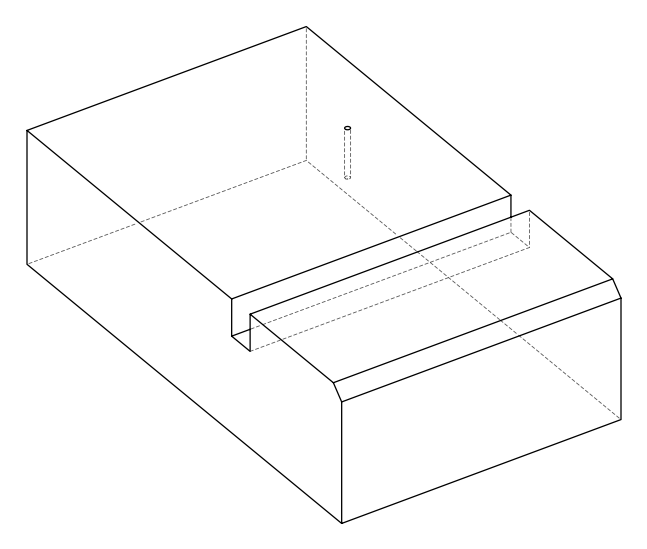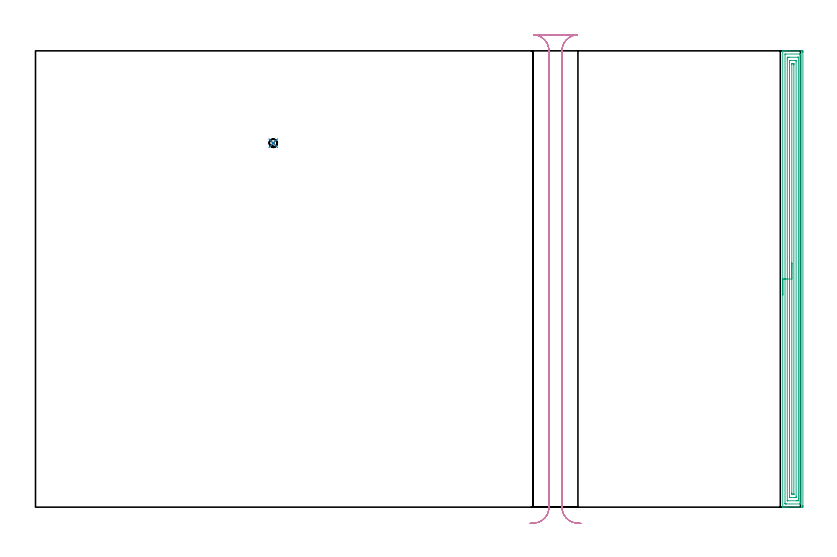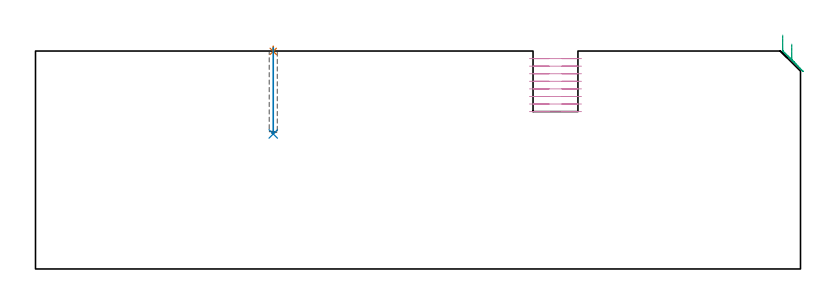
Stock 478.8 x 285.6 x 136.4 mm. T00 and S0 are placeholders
(PLAN: 4 operations, 3 tool changes, 22.7 min)
(1 SPOT_DRILL | STEP1POCKET | NXT0321_9005460120000 | 0.03 min | 0 mm3)
(2 DRILL_BLIND_HOLE_INTO_CENTER | STEP1POCKET | UGT0301_446 | 0.22 min | 1019 mm3)
(3 AREA_MILL | FG_CHAMFER_SURFACE | UGT0205_001 | 11.65 min | 22666 mm3)
(4 MILL_RECTANGULAR_SLOT | SLOT_RECTANGULAR | UGT0201_094 | Follow Part, ap 5, ae 75% | 10.76 min | 304179 mm3)
(TOOL NXT0321_9005460120000 | NC Spot Drill, 142deg, 12mm, Carbide, Uncoated | D12 PA142 FL30 Z2)
(TOOL UGT0301_446 | Carbide Drill 5.1 mm | D5.1 PA118 FL52 Z2)
(TOOL UGT0205_001 | Chamfer Mill 20 x 3 x 45 deg. | D20 FL50 Z2)
(TOOL UGT0201_094 | End mill 20 mm | D20 FL38 Z4)
(OP 1 SPOT_DRILL)
G17 G21 G94 G90
T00 M6
G54
G17 G0 G90 X148.8 Y227.8 S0 M3
G43 Z146.4 H0
G94 G81 G98 Z136.18 F250. R139.4
G80
M5
M2
(OP 2 DRILL_BLIND_HOLE_INTO_CENTER)
G17 G21 G94 G90
T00 M6
G54
G17 G0 G90 X148.8 Y227.8 S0 M3
G43 Z146.4 H0
G94 G81 G98 Z84.5 F250. R138.4
G80
M5
M2
(OP 3 AREA_MILL)
G17 G21 G94 G90
T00 M6
G54
G17 G0 G90 X467.701 Y132.8 S1061 M3
G43 Z146.4 H0
Z146.399
G94 G1 Y132.838 Z145.527 F250.
Y132.952 Z144.662
Y133.141 Z143.811
Y133.403 Z142.979
Y133.737 Z142.173
Y134.14 Z141.399
Y134.609 Z140.663
Y135.14 Z139.971
Y135.729 Z139.328
Y136.372 Z138.738
Y137.064 Z138.207
Y137.8 Z137.738
Y138.574 Z137.336
Y139.38 Z137.002
Y140.212 Z136.739
Y141.064 Z136.551
Y141.929 Z136.437
Y142.8 Z136.399
X467.703 Y285.418 Z136.397
X467.7 Y285.504 Z136.395
X467.712 Y285.591 Z136.379
X467.723 Y285.596 Z136.368
X467.736 Y285.6 Z136.355
X468.129 Z135.97
X468.397 Z135.703
X469.12 Z134.975
X470.369 Z133.728
X471.782 Z132.314
X479.143 Z124.954
X479.767 Y285.596 Z124.33
X480.292 Y285.592 Z123.806
X480.295 Y285.502 Z123.803
X480.299 Y284.971 Z123.801
X480.3 Y284.434 Z123.8
Y0.987
X480.299 Y0.629 Z123.801
X480.295 Y0.098 Z123.803
X480.292 Y0.008 Z123.806
X479.767 Y0. Z124.33
X470.895 Z133.2
X469.482 Z134.615
X469.12 Z134.975
X468.397 Z135.703
X468.134 Z135.965
X467.736 Z136.355
X467.703 Y0.009 Z136.388
X467.7 Y0.182 Z136.4
X467.701 Y142.8 Z136.399
X469.116 Z134.984
X469.117 Y283.182 Z134.983
X469.12 Y283.59 Z134.98
X469.594 Y283.599 Z134.506
X477.993 Y283.6 Z126.107
X478.467 Y283.599 Z125.633
X478.88 Y283.59 Z125.22
X478.886 Y283.182 Z125.214
Y2.418
X478.88 Y2.01 Z125.22
X478.406 Y2.001 Z125.694
X470.007 Y2. Z134.093
X469.533 Y2.001 Z134.567
X469.12 Y2.01 Z134.98
X469.114 Y2.418 Z134.986
Y2.423
X469.116 Y142.8 Z134.984
X470.53 Z133.57
X470.531 Y280.5 Z133.569
X470.532 Y280.865 Z133.568
X470.536 Y281.394 Z133.564
X470.538 Y281.568 Z133.562
X470.699 Y281.591 Z133.401
X470.895 Y281.595 Z133.205
X471.578 Y281.6 Z132.522
X471.782 Z132.318
X477.105 Z126.995
X477.31 Y281.598 Z126.79
X477.446 Y281.593 Z126.654
X477.465 Y281.59 Z126.635
X477.467 Y281.585 Z126.633
X477.47 Y281.562 Z126.63
X477.471 Y281.517 Z126.629
Y281.394
Y5.1
X477.47 Y4.732 Z126.63
X477.467 Y4.206 Z126.633
X477.465 Y4.031 Z126.635
X477.301 Y4.009 Z126.799
X477.105 Y4.005 Z126.995
X476.422 Y4. Z127.678
X476.218 Z127.882
X470.895 Y4.001 Z133.205
X470.69 Y4.002 Z133.41
X470.555 Y4.007 Z133.545
X470.535 Y4.01 Z133.565
X470.533 Y4.015 Z133.567
X470.531 Y4.038 Z133.569
X470.529 Y4.083 Z133.571
Y4.206
X470.53 Y142.8 Z133.57
X471.944 Z132.156
X471.946 Y278.712 Z132.154
X471.95 Y279.437 Z132.15
X471.952 Y279.544 Z132.148
X471.959 Y279.59 Z132.141
X472.008 Y279.592 Z132.092
X472.228 Y279.596 Z131.872
X472.669 Y279.6 Z131.431
X475.331 Z128.769
X475.773 Y279.596 Z128.327
X475.991 Y279.592 Z128.109
X476.041 Y279.59 Z128.059
X476.05 Y279.558 Z128.05
X476.052 Y279.492 Z128.048
X476.057 Y278.874 Z128.043
Y6.888
X476.053 Y6.161 Z128.047
X476.05 Y6.053 Z128.05
X476.042 Y6.01 Z128.058
X475.992 Y6.008 Z128.108
X475.772 Y6.004 Z128.328
X475.331 Y6. Z128.769
X472.669 Z131.431
X472.227 Y6.004 Z131.873
X472.009 Y6.008 Z132.091
X471.959 Y6.01 Z132.141
X471.95 Y6.042 Z132.15
X471.948 Y6.108 Z132.152
X471.943 Y6.726 Z132.157
X471.944 Y142.8 Z132.156
X473.358 Z130.742
X473.36 Y277.122 Z130.74
X473.361 Y277.32 Z130.739
X473.363 Y277.453 Z130.737
X473.366 Y277.557 Z130.734
X473.373 Y277.591 Z130.727
X473.389 Y277.592 Z130.711
X473.556 Y277.597 Z130.544
X473.773 Y277.6 Z130.327
X474.444 Y277.599 Z129.656
X474.54 Y277.598 Z129.56
X474.598 Y277.594 Z129.502
X474.628 Y277.59 Z129.472
X474.636 Y277.576 Z129.464
X474.638 Y277.526 Z129.462
X474.642 Y277.124 Z129.458
X474.643 Y276.923 Z129.457
Y276.722
Y8.275
X474.642 Y8.141 Z129.458
X474.638 Y8.034 Z129.462
X474.636 Y8.008 Z129.464
X474.631 Y8.006 Z129.469
X474.611 Y8.003 Z129.489
X474.444 Y8.001 Z129.656
X474.228 Y8. Z129.872
X473.556 Y8.001 Z130.544
X473.461 Y8.003 Z130.639
X473.402 Y8.006 Z130.698
X473.372 Y8.01 Z130.728
X473.364 Y8.024 Z130.736
X473.362 Y8.074 Z130.738
X473.358 Y8.476 Z130.742
X473.357 Y8.677 Z130.743
Y8.878
X473.358 Y142.8 Z130.742
Y143.672 Z130.78
Y144.537 Z130.894
Y145.388 Z131.082
Y146.22 Z131.345
Y147.026 Z131.679
Y147.8 Z132.081
Y148.536 Z132.55
Y149.228 Z133.081
Y149.871 Z133.671
Y150.461 Z134.314
Y150.992 Z135.006
Y151.46 Z135.742
Y151.863 Z136.516
Y152.197 Z137.321
Y152.459 Z138.153
Y152.648 Z139.005
Y152.762 Z139.87
Y152.8 Z140.742
G0 Z146.4
M5
M2
(OP 4 MILL_RECTANGULAR_SLOT)
G17 G21 G94 G90
T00 M6
G54
G17 G0 G90 X341.717 Y-10.202 S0 M3
G43 Z146.4 H0
Z131.662
G94 G1 X338.726 Y-9.97 F250.
G2 X329.5 Y0. R10. F500.
G1 Y285.6
G2 X339.053 Y295.59 R10.
G1 X311.847
G2 X321.4 Y285.6 R10.
G1 Y0.
G2 X312.174 Y-9.97 R10.
G1 X309.183 Y-10.202 F250.
G0 X341.717 Z126.925
G1 X338.726 Y-9.97
G2 X329.5 Y0. R10. F500.
G1 Y285.6
G2 X339.053 Y295.59 R10.
G1 X311.847
G2 X321.4 Y285.6 R10.
G1 Y0.
G2 X312.174 Y-9.97 R10.
G1 X309.183 Y-10.202 F250.
G0 X341.717 Z122.187
G1 X338.726 Y-9.97
G2 X329.5 Y0. R10. F500.
G1 Y285.6
G2 X339.053 Y295.59 R10.
G1 X311.847
G2 X321.4 Y285.6 R10.
G1 Y0.
G2 X312.174 Y-9.97 R10.
G1 X309.183 Y-10.202 F250.
G0 X341.717 Z117.45
G1 X338.726 Y-9.97
G2 X329.5 Y0. R10. F500.
G1 Y285.6
G2 X339.053 Y295.59 R10.
G1 X311.847
G2 X321.4 Y285.6 R10.
G1 Y0.
G2 X312.174 Y-9.97 R10.
G1 X309.183 Y-10.202 F250.
G0 X341.717 Z112.712
G1 X338.726 Y-9.97
G2 X329.5 Y0. R10. F500.
G1 Y285.6
G2 X339.053 Y295.59 R10.
G1 X311.847
G2 X321.4 Y285.6 R10.
G1 Y0.
G2 X312.174 Y-9.97 R10.
G1 X309.183 Y-10.202 F250.
G0 X341.717 Z107.975
G1 X338.726 Y-9.97
G2 X329.5 Y0. R10. F500.
G1 Y285.6
G2 X339.053 Y295.59 R10.
G1 X311.847
G2 X321.4 Y285.6 R10.
G1 Y0.
G2 X312.174 Y-9.97 R10.
G1 X309.183 Y-10.202 F250.
G0 X341.717 Z103.237
G1 X338.726 Y-9.97
G2 X329.5 Y0. R10. F500.
G1 Y285.6
G2 X339.053 Y295.59 R10.
G1 X311.847
G2 X321.4 Y285.6 R10.
G1 Y0.
G2 X312.174 Y-9.97 R10.
G1 X309.183 Y-10.202 F250.
G0 X341.717 Z98.5
G1 X338.726 Y-9.97
G2 X329.5 Y0. R10. F500.
G1 Y285.6
G2 X339.053 Y295.59 R10.
G1 X311.847
G2 X321.4 Y285.6 R10.
G1 Y0.
G2 X312.174 Y-9.97 R10.
G1 X309.183 Y-10.202 F250.
G0 Z146.4
M5
M2
